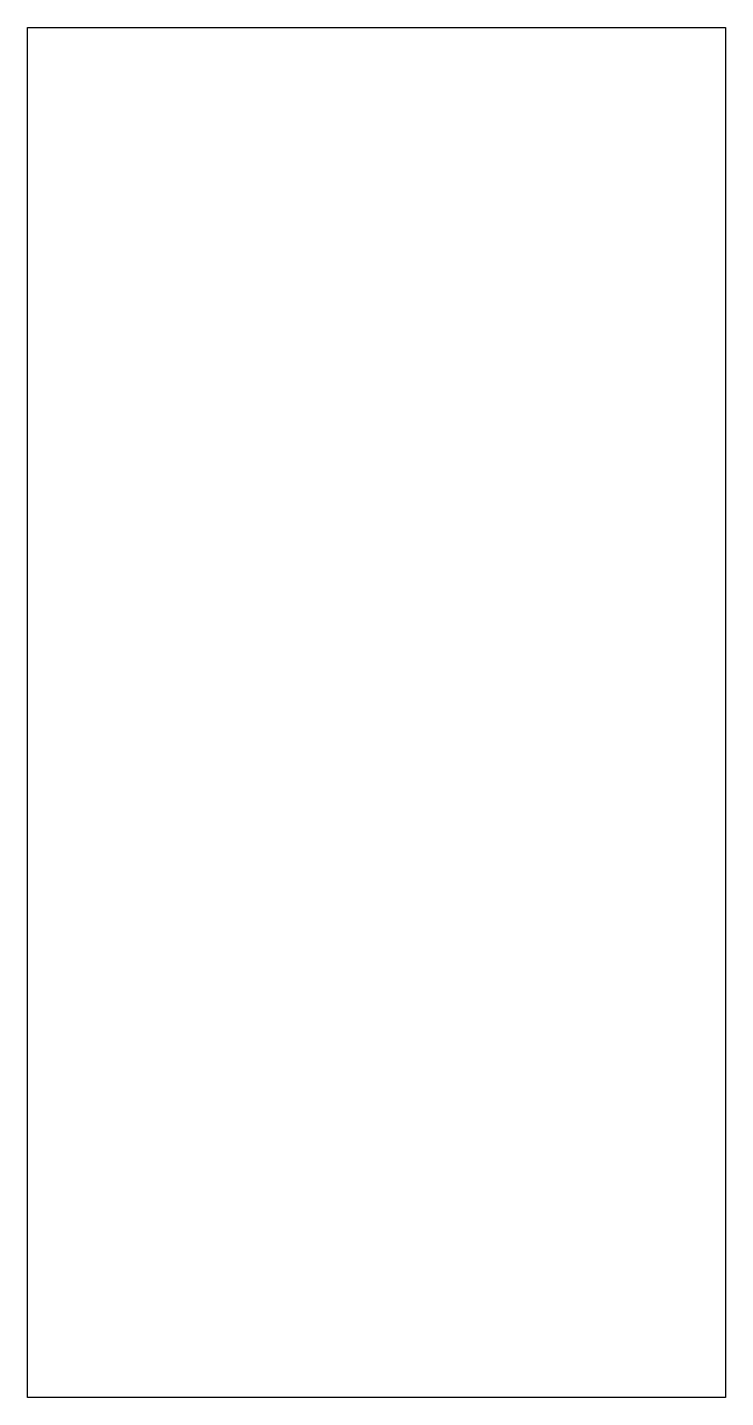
# Model space of a CAD drawing. Header units: millimetres. Extents: x 10 to 142, y -280 to -21.
import ezdxf

# ---------------------------------------------------------------- set-up
doc = ezdxf.new("R2010")
doc.units = ezdxf.units.MM
doc.header["$MEASUREMENT"] = 0
doc.layers.add('Layer 1', color=7, linetype='Continuous', lineweight=0)

msp = doc.modelspace()

# ---------------------------------------------------------------- linework, layer by layer
at = {"layer": 'Layer 1', "color": 18, "lineweight": 25, "true_color": 0x000000}
msp.add_lwpolyline([(142.22, -279.89), (10.18, -279.89), (10.18, -20.81), (142.22, -20.81)], close=True, dxfattribs=at)

doc.saveas('drawing.dxf')
